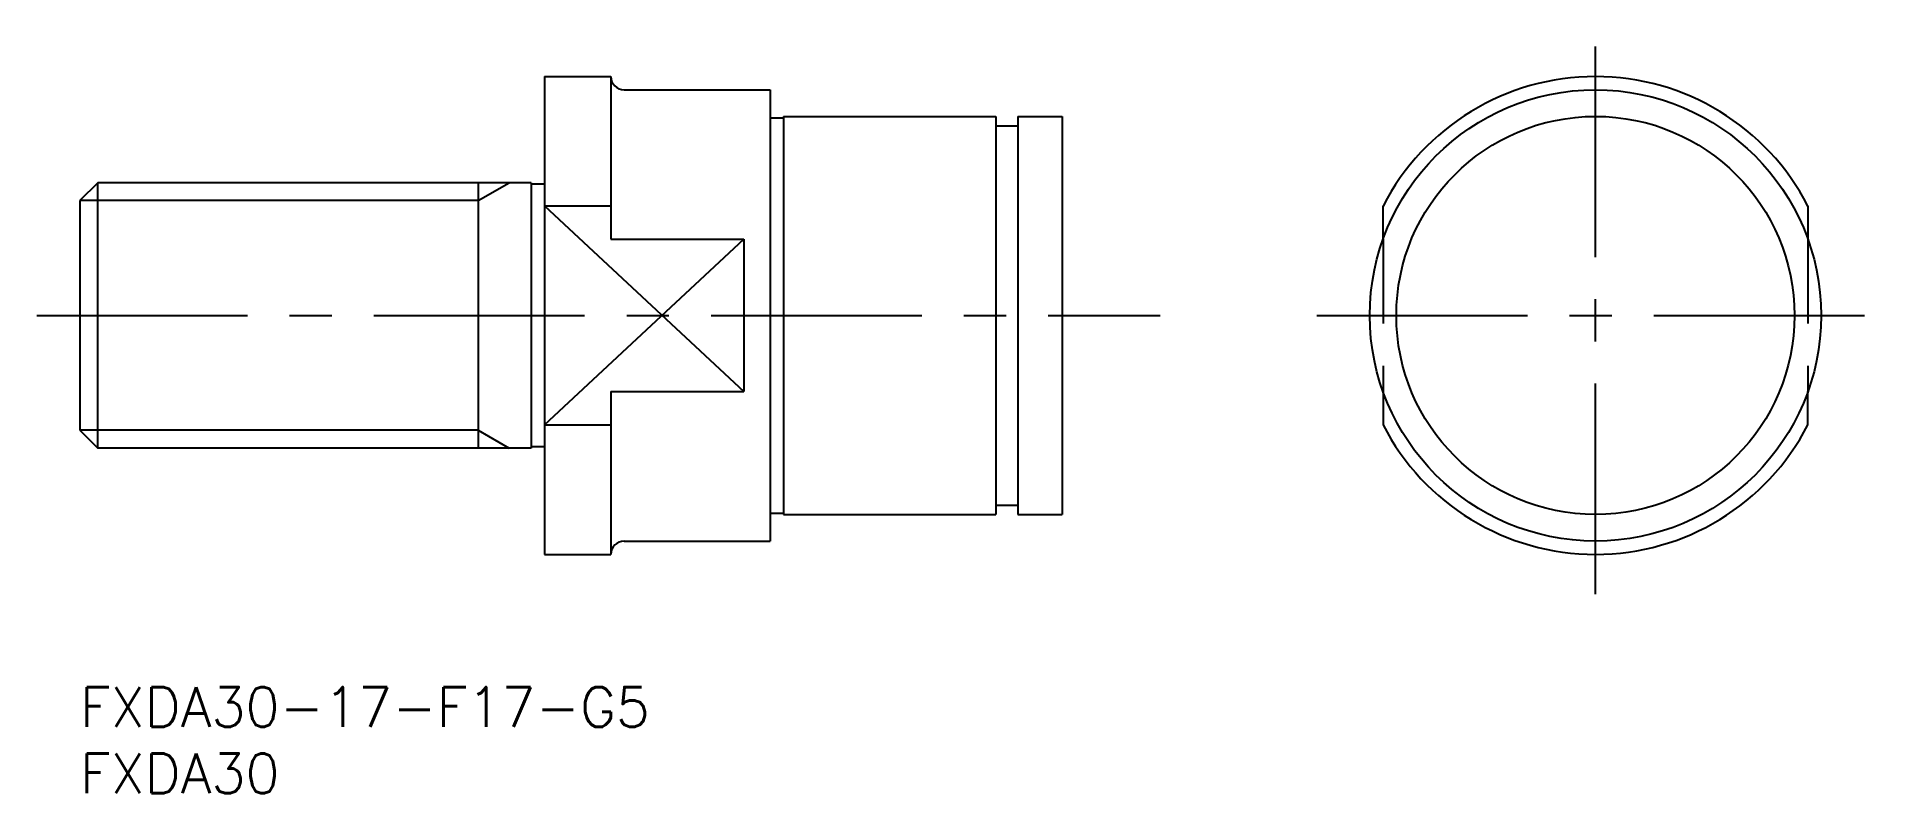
# Model space of a CAD drawing. Extents: x -3 to 135, y -8 to 49.
import ezdxf

# ---------------------------------------------------------------- set-up
doc = ezdxf.new("R2010")
doc.units = 0
doc.header["$LTSCALE"] = 0.5
doc.linetypes.add('CENTER', pattern=[50.8, 31.75, -6.35, 6.35, -6.35])
doc.linetypes.add('DASHED', pattern=[19.05, 12.7, -6.35])
for name, color, linetype in [('MSM_CENTER', 1, 'CENTER'), ('MSM_CONTINUOUS', 7, 'CONTINUOUS'), ('MSM_DASHED', 4, 'DASHED'), ('MSM_NARROW', 5, 'CONTINUOUS'), ('MSM_PART_NUMBER', 7, 'CONTINUOUS')]:
    doc.layers.add(name, color=color, linetype=linetype)
doc.styles.get("Standard").update_dxf_attribs({"font": 'txt.shx', "height": 3, "bigfont": 'bigfont.shx'})

# ---------------------------------------------------------------- blocks, each defined once
blk = doc.blocks.new('*U32')
at = {"layer": 'MSM_PART_NUMBER'}
blk.add_text('FXDA30-17-F17-G5', height=3, dxfattribs=at).set_placement((0, -3))
blk = doc.blocks.new('*U33')
at = {"layer": 'MSM_PART_NUMBER'}
blk.add_text('FXDA30', height=3, dxfattribs=at).set_placement((0, -8))

msp = doc.modelspace()

# ---------------------------------------------------------------- linework, layer by layer
at = {"layer": 'MSM_CENTER'}
for p, q in [((114.17, 7), (114.17, 49)), ((-3.26, 28), (81.38, 28)), ((93.17, 28), (135.17, 28))]:
    msp.add_line(p, q, dxfattribs=at)
at = {"layer": 'MSM_CONTINUOUS'}
for p, q in [((35, 46), (35, 10)), ((35, 46), (40, 46)), ((40, 46), (40, 33.74)), ((41, 45), (52, 45)), ((52, 45), (52, 11)), ((53, 43), (69, 43)), ((53, 43), (53, 13)), ((69, 43), (69, 13)), ((70.65, 43), (70.65, 13)), ((70.65, 43), (74, 43)), ((74, 43), (74, 13)), ((52, 42.9), (53, 42.9)), ((69, 42.3), (70.65, 42.3)), ((1.35, 38), (0, 36.65)), ((34, 38), (1.35, 38)), ((1.35, 18), (1.35, 38)), ((30, 38), (30, 18)), ((34, 38), (34, 18)), ((35, 37.9), (34, 37.9)), ((0, 36.65), (0, 19.35)), ((35, 36.25), (40, 36.25)), ((98.17, 33.74), (98.17, 36.25)), ((130.17, 36.25), (130.17, 33.74)), ((40, 33.74), (50, 33.74)), ((50, 33.74), (50, 22.26)), ((40, 22.26), (50, 22.26)), ((40, 22.26), (40, 10)), ((98.17, 22.26), (98.17, 19.75)), ((130.17, 19.75), (130.17, 22.26)), ((35, 19.75), (40, 19.75)), ((0, 19.35), (1.35, 18)), ((34, 18), (1.35, 18)), ((35, 18.1), (34, 18.1)), ((52, 13.1), (53, 13.1)), ((53, 13), (69, 13)), ((69, 13.7), (70.65, 13.7)), ((70.65, 13), (74, 13)), ((35, 10), (40, 10)), ((41, 11), (52, 11))]:
    msp.add_line(p, q, dxfattribs=at)
for radius in [17, 15]:
    msp.add_circle((114.17, 28), radius, dxfattribs=at)
for centre, radius, start, end in [((41, 46), 1, 180, 270), ((114.17, 28), 18, 27.266, 152.734), ((114.17, 28), 18, 207.266, 332.734), ((41, 10), 1, 90, 180)]:
    msp.add_arc(centre, radius, start, end, dxfattribs=at)
at = {"layer": 'MSM_DASHED'}
for p, q in [((98.17, 33.74), (98.17, 22.26)), ((130.17, 33.74), (130.17, 22.26))]:
    msp.add_line(p, q, dxfattribs=at)
at = {"layer": 'MSM_NARROW'}
for p, q in [((30, 36.65), (32.34, 38)), ((30, 36.65), (0, 36.65)), ((35, 36.25), (50, 22.26)), ((35, 19.75), (50, 33.74)), ((30, 19.35), (0, 19.35)), ((30, 19.35), (32.34, 18))]:
    msp.add_line(p, q, dxfattribs=at)

# ---------------------------------------------------------------- block references
at = {"layer": 'MSM_CONTINUOUS'}
for name in ['*U32', '*U33']:
    msp.add_blockref(name, (0, 0), dxfattribs=at)

doc.saveas('drawing.dxf')
